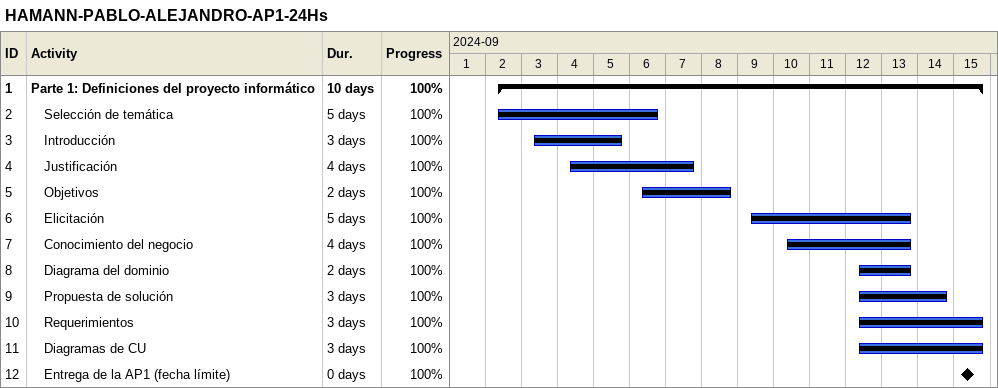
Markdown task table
HAMANN-PABLO-ALEJANDRO-AP1-24Hs

| ID | Level | Task | Duration | Start | Finish | % complete |
|---|---|---|---|---|---|---|
| 1 | 1 | **Parte 1: Definiciones del proyecto informático** | 10d | 2024-09-02 | 2024-09-15 | 100 |
| 2 | 2 | Selección de temática | 5d | 2024-09-02 | 2024-09-06 | 100 |
| 3 | 2 | Introducción | 3d | 2024-09-03 | 2024-09-05 | 100 |
| 4 | 2 | Justificación | 4d | 2024-09-04 | 2024-09-07 | 100 |
| 5 | 2 | Objetivos | 2d | 2024-09-06 | 2024-09-08 | 100 |
| 6 | 2 | Elicitación | 5d | 2024-09-09 | 2024-09-13 | 100 |
| 7 | 2 | Conocimiento del negocio | 4d | 2024-09-10 | 2024-09-13 | 100 |
| 8 | 2 | Diagrama del dominio | 2d | 2024-09-12 | 2024-09-13 | 100 |
| 9 | 2 | Propuesta de solución | 3d | 2024-09-12 | 2024-09-14 | 100 |
| 10 | 2 | Requerimientos | 3d | 2024-09-12 | 2024-09-15 | 100 |
| 11 | 2 | Diagramas de CU | 3d | 2024-09-12 | 2024-09-15 | 100 |
| 12 | 2 | Entrega de la AP1 (fecha límite) | 0d | 2024-09-15 | 2024-09-15 | 100 |
